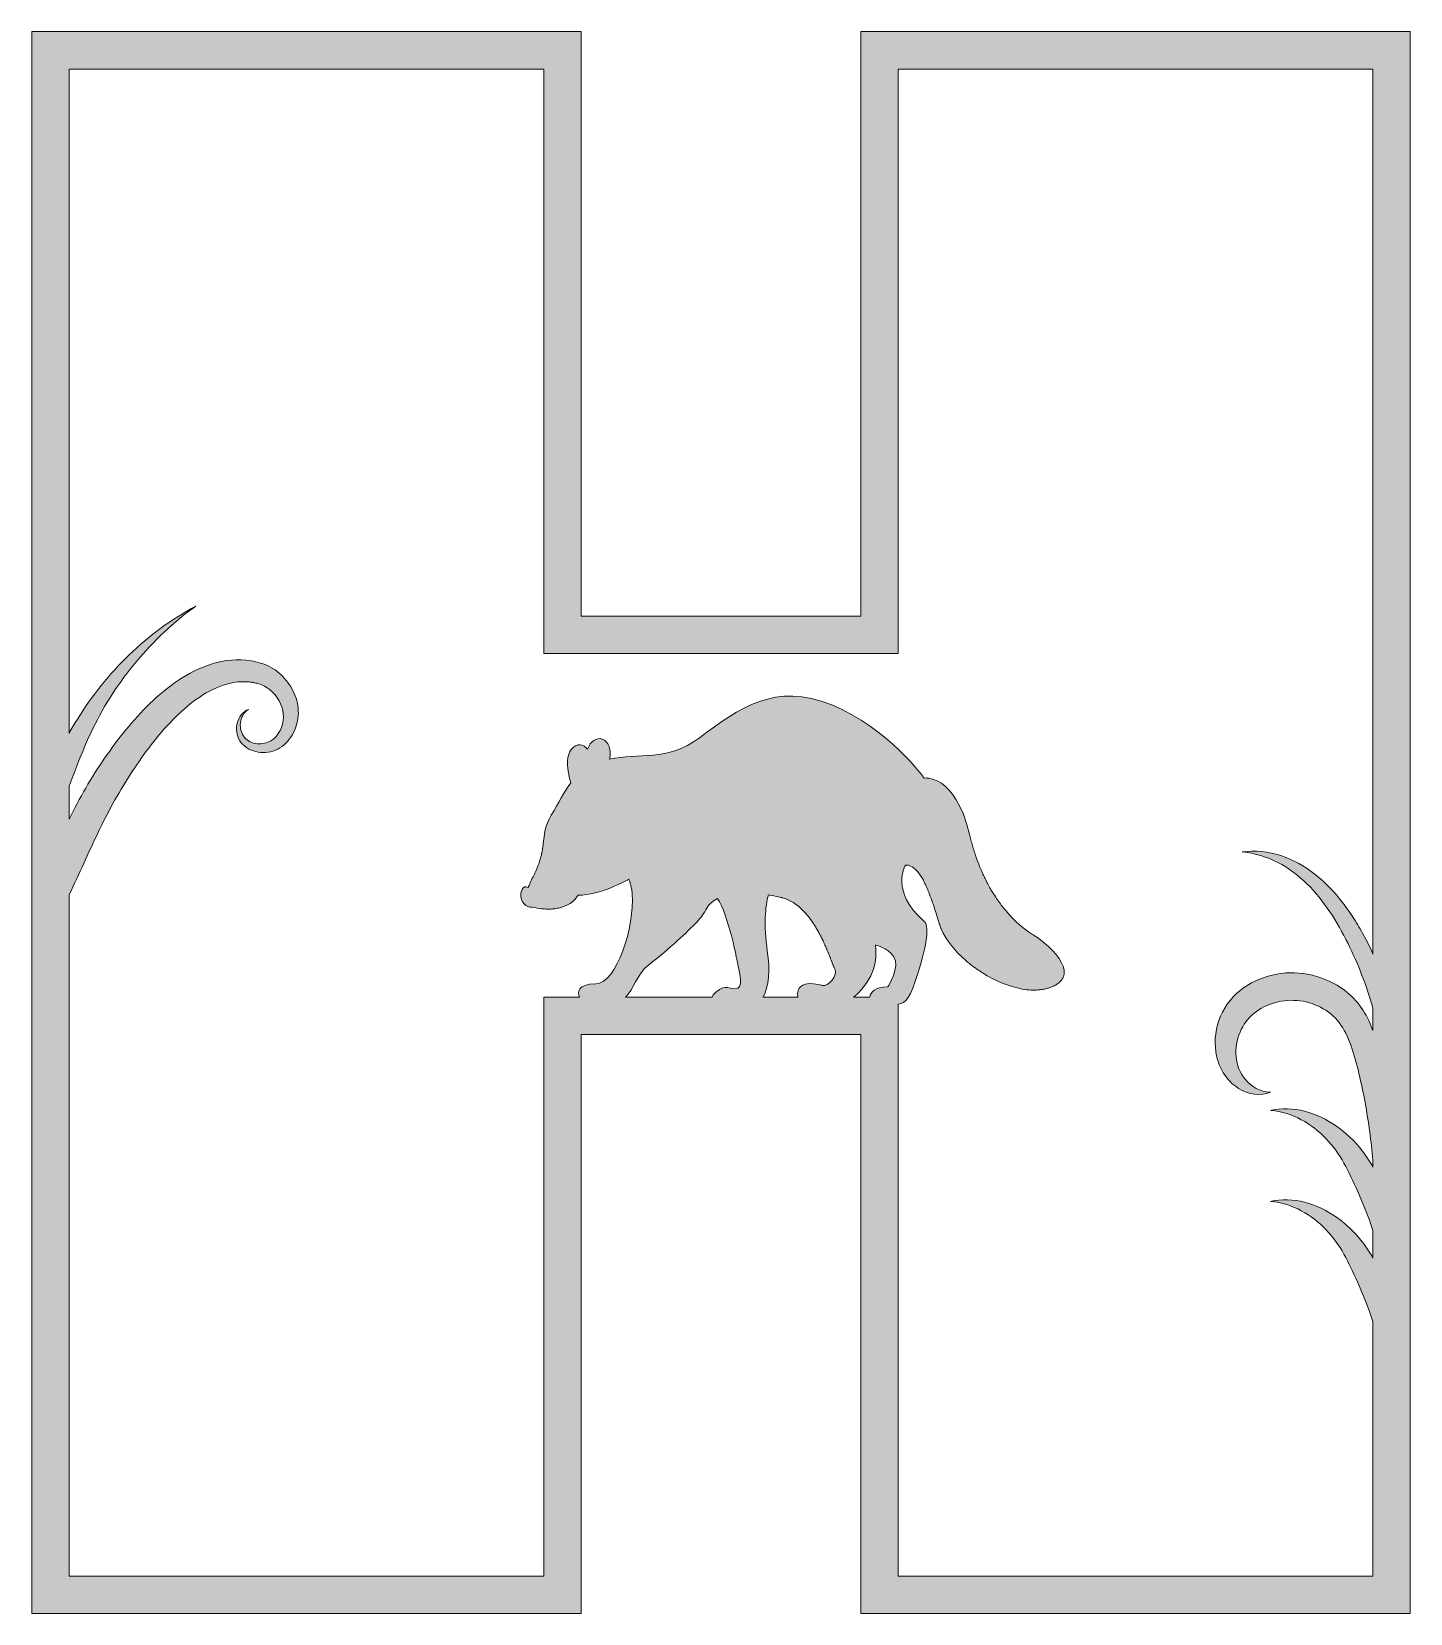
# Model space of a CAD drawing. Header units: millimetres. Extents: x 4 to 695, y -267 to -6.
# Drawn here: x 584 to 694.7, y -133 to -6 of the extents above; entities that cross this region are included whole.
import ezdxf

# ---------------------------------------------------------------- set-up
doc = ezdxf.new("R2010")
doc.units = ezdxf.units.MM
doc.header["$MEASUREMENT"] = 0
doc.layers.add('Layer 7', color=7, linetype='Continuous')

msp = doc.modelspace()

# ---------------------------------------------------------------- hatches: boundary and pattern name
at = {"layer": 'Layer 7'}
h = msp.add_hatch(color=1, dxfattribs=at)
h.dxf.hatch_style = 2
h.paths.add_polyline_path([(650.59, -6.02), (650.59, -52.95), (628.13, -52.95), (628.13, -6.02), (584.01, -6.02), (584.01, -133.02), (628.13, -133.02), (628.13, -86.54), (650.59, -86.54), (650.59, -133.02), (694.71, -133.02), (694.71, -6.02)])
edge = h.paths.add_edge_path()
edge.add_spline(control_points=[(640.12, -82.81), (639.49, -82.6), (638.87, -83.08), (638.64, -83.54), (638.64, -83.54), (631.7, -83.54), (631.7, -83.54), (632.32, -82.95), (632.56, -81.73), (633.57, -80.94), (635.31, -79.59), (636.61, -78.35), (637.44, -77.49), (637.75, -77.17), (638, -76.79), (638.23, -76.39), (638.43, -76.05), (638.72, -75.8), (639.07, -75.62), (639.97, -76.92), (640.66, -80.64), (640.78, -81.26), (640.92, -81.99), (641.22, -83.19), (640.12, -82.81)], knot_values=[0, 0, 0, 0, 1, 1, 1, 2, 2, 2, 3, 3, 3, 4, 4, 4, 5, 5, 5, 6, 6, 6, 7, 7, 7, 8, 8, 8, 8], degree=3, periodic=1)
edge = h.paths.add_edge_path()
edge.add_spline(control_points=[(647.55, -82.61), (647.43, -82.58), (647.31, -82.55), (647.2, -82.53), (645.98, -82.28), (645.59, -82.7), (645.52, -83.15), (645.5, -83.28), (645.51, -83.41), (645.53, -83.54), (645.53, -83.54), (642.75, -83.54), (642.75, -83.54), (643.19, -82.71), (643.32, -81.37), (643.08, -79.81), (642.78, -77.8), (642.91, -76.23), (643.17, -75.33), (643.81, -75.44), (644.25, -75.55), (644.26, -75.56), (644.91, -75.72), (645.47, -76.1), (645.96, -76.6), (646.03, -76.67), (646.1, -76.74), (646.17, -76.82), (646.19, -76.84), (646.2, -76.86), (646.22, -76.88), (646.29, -76.97), (646.36, -77.05), (646.43, -77.14), (646.45, -77.17), (646.47, -77.2), (646.5, -77.23), (646.57, -77.32), (646.64, -77.42), (646.7, -77.52), (646.72, -77.53), (646.73, -77.55), (646.74, -77.57), (646.8, -77.66), (646.85, -77.75), (646.91, -77.84), (646.93, -77.87), (646.95, -77.9), (646.97, -77.93), (647.03, -78.03), (647.09, -78.13), (647.15, -78.24), (647.16, -78.26), (647.17, -78.28), (647.18, -78.29), (647.23, -78.39), (647.28, -78.48), (647.33, -78.57), (647.34, -78.6), (647.36, -78.62), (647.37, -78.65), (647.42, -78.75), (647.48, -78.86), (647.53, -78.96), (647.54, -78.98), (647.55, -79.01), (647.56, -79.03), (647.6, -79.12), (647.64, -79.21), (647.68, -79.3), (647.69, -79.32), (647.7, -79.34), (647.71, -79.36), (647.76, -79.46), (647.8, -79.56), (647.84, -79.66), (647.85, -79.68), (647.86, -79.7), (647.87, -79.72), (647.9, -79.81), (647.94, -79.89), (647.97, -79.97), (647.98, -79.99), (647.98, -80), (647.99, -80.02), (648.03, -80.11), (648.06, -80.2), (648.1, -80.29), (648.1, -80.31), (648.11, -80.32), (648.12, -80.34), (648.15, -80.42), (648.18, -80.49), (648.2, -80.56), (648.21, -80.57), (648.21, -80.58), (648.21, -80.59), (648.22, -80.6), (648.22, -80.61), (648.23, -80.63), (648.25, -80.68), (648.27, -80.73), (648.28, -80.77), (648.29, -80.79), (648.3, -80.81), (648.31, -80.83), (648.33, -80.89), (648.35, -80.94), (648.37, -80.99), (648.37, -81), (648.38, -81.01), (648.38, -81.01), (648.4, -81.06), (648.42, -81.11), (648.43, -81.15), (648.44, -81.16), (648.44, -81.16), (648.45, -81.17), (648.46, -81.21), (648.48, -81.24), (648.49, -81.27), (648.81, -81.81), (647.91, -82.71), (647.55, -82.61)], knot_values=[0, 0, 0, 0, 1, 1, 1, 2, 2, 2, 3, 3, 3, 4, 4, 4, 5, 5, 5, 6, 6, 6, 7, 7, 7, 8, 8, 8, 9, 9, 9, 10, 10, 10, 11, 11, 11, 12, 12, 12, 13, 13, 13, 14, 14, 14, 15, 15, 15, 16, 16, 16, 17, 17, 17, 18, 18, 18, 19, 19, 19, 20, 20, 20, 21, 21, 21, 22, 22, 22, 23, 23, 23, 24, 24, 24, 25, 25, 25, 26, 26, 26, 27, 27, 27, 28, 28, 28, 29, 29, 29, 30, 30, 30, 31, 31, 31, 32, 32, 32, 33, 33, 33, 34, 34, 34, 35, 35, 35, 36, 36, 36, 37, 37, 37, 38, 38, 38, 39, 39, 39, 40, 40, 40, 41, 41, 41, 41], degree=3, periodic=1)
edge = h.paths.add_edge_path()
edge.add_spline(control_points=[(652.76, -82.71), (651.71, -82.71), (651.36, -83.16), (651.31, -83.54), (651.31, -83.54), (650.59, -83.54), (650.59, -83.54), (650.59, -83.54), (649.99, -83.54), (649.99, -83.54), (650.22, -83.39), (650.42, -83.19), (650.62, -82.95), (650.71, -82.85), (650.79, -82.74), (650.88, -82.62), (650.94, -82.54), (651, -82.46), (651.07, -82.37), (652.11, -80.96), (651.74, -79.36), (651.74, -79.36), (651.74, -79.36), (652.71, -79.54), (653.24, -80.3), (653.77, -81.07), (652.76, -82.71), (652.76, -82.71)], knot_values=[0, 0, 0, 0, 1, 1, 1, 2, 2, 2, 3, 3, 3, 4, 4, 4, 5, 5, 5, 6, 6, 6, 7, 7, 7, 8, 8, 8, 9, 9, 9, 9], degree=3, periodic=1)
edge = h.paths.add_edge_path()
edge.add_spline(control_points=[(653.59, -130.02), (653.59, -130.02), (653.59, -86.54), (653.59, -86.54), (653.59, -86.54), (653.59, -84.11), (653.59, -84.11), (654.24, -84.03), (654.55, -83.56), (655.17, -81.63), (656.43, -77.74), (655.66, -77.43), (655.66, -77.43), (652.9, -75.06), (654.18, -72.94), (654.18, -72.94), (654.32, -72.94), (654.45, -72.96), (654.57, -73.02), (654.95, -73.17), (655.29, -73.56), (655.61, -74.16), (655.61, -74.16), (655.61, -74.16), (655.61, -74.17), (655.66, -74.25), (655.7, -74.34), (655.74, -74.44), (655.76, -74.47), (655.78, -74.51), (655.8, -74.55), (655.82, -74.61), (655.85, -74.67), (655.88, -74.73), (655.93, -74.85), (655.99, -74.99), (656.04, -75.13), (656.21, -75.54), (656.37, -76), (656.54, -76.52), (656.65, -76.87), (656.77, -77.25), (656.89, -77.65), (656.93, -77.77), (656.97, -77.89), (657.02, -78.01), (657.03, -78.02), (657.03, -78.04), (657.04, -78.06), (657.42, -78.95), (658.13, -79.84), (659.02, -80.61), (659.21, -80.77), (659.4, -80.93), (659.6, -81.08), (659.84, -81.26), (660.1, -81.43), (660.35, -81.59), (660.35, -81.59), (660.35, -81.59), (660.35, -81.59), (661.37, -82.23), (662.49, -82.7), (663.54, -82.89), (663.78, -82.93), (664.02, -82.96), (664.25, -82.97), (664.28, -82.97), (664.3, -82.97), (664.32, -82.97), (664.41, -82.98), (664.5, -82.98), (664.59, -82.98), (664.63, -82.97), (664.66, -82.97), (664.69, -82.97), (664.77, -82.97), (664.85, -82.96), (664.93, -82.96), (664.96, -82.95), (665, -82.95), (665.03, -82.94), (665.11, -82.94), (665.18, -82.92), (665.26, -82.91), (665.29, -82.9), (665.32, -82.9), (665.35, -82.89), (665.45, -82.87), (665.56, -82.84), (665.65, -82.81), (665.74, -82.78), (665.83, -82.75), (665.91, -82.72), (665.95, -82.7), (665.98, -82.68), (666.02, -82.67), (666.06, -82.65), (666.09, -82.63), (666.13, -82.62), (666.17, -82.59), (666.22, -82.57), (666.26, -82.54), (666.28, -82.53), (666.3, -82.52), (666.32, -82.51), (666.32, -82.51), (666.32, -82.51), (666.32, -82.51), (666.37, -82.48), (666.41, -82.45), (666.45, -82.42), (666.46, -82.41), (666.47, -82.4), (666.48, -82.4), (666.52, -82.36), (666.56, -82.32), (666.6, -82.29), (666.6, -82.28), (666.61, -82.28), (666.61, -82.27), (666.61, -82.27), (666.61, -82.27), (666.62, -82.27), (666.65, -82.23), (666.69, -82.19), (666.72, -82.15), (666.72, -82.15), (666.72, -82.15), (666.72, -82.15), (666.72, -82.15), (666.72, -82.14), (666.72, -82.14), (666.79, -82.06), (666.83, -81.97), (666.86, -81.88), (666.86, -81.88), (666.87, -81.88), (666.87, -81.88), (666.87, -81.87), (666.87, -81.87), (666.87, -81.87), (666.9, -81.78), (666.92, -81.68), (666.92, -81.58), (666.93, -81.48), (666.92, -81.38), (666.89, -81.27), (666.88, -81.22), (666.87, -81.17), (666.85, -81.12), (666.58, -80.23), (665.52, -79.27), (664.7, -78.71), (664.6, -78.65), (664.51, -78.59), (664.42, -78.53), (664.38, -78.51), (664.33, -78.48), (664.28, -78.45), (663.88, -78.19), (663.41, -77.83), (662.91, -77.34), (662.62, -77.05), (662.32, -76.72), (662.02, -76.34), (662.02, -76.34), (662.02, -76.34), (662.02, -76.34), (661.92, -76.21), (661.82, -76.08), (661.72, -75.94), (661.52, -75.66), (661.32, -75.36), (661.12, -75.04), (660.97, -74.79), (660.83, -74.53), (660.68, -74.25), (660.68, -74.23), (660.67, -74.22), (660.66, -74.2), (660.6, -74.08), (660.54, -73.97), (660.48, -73.85), (660.47, -73.82), (660.46, -73.79), (660.44, -73.76), (660.38, -73.62), (660.31, -73.48), (660.25, -73.33), (660.11, -73.02), (659.99, -72.68), (659.86, -72.34), (659.81, -72.2), (659.77, -72.06), (659.72, -71.92), (659.72, -71.92), (659.72, -71.92), (659.72, -71.92), (659.67, -71.78), (659.63, -71.63), (659.59, -71.49), (659.59, -71.49), (659.59, -71.48), (659.58, -71.48), (659.54, -71.34), (659.5, -71.19), (659.46, -71.04), (659.46, -71.04), (659.46, -71.03), (659.46, -71.03), (659.42, -70.88), (659.38, -70.72), (659.34, -70.57), (659.33, -70.53), (659.32, -70.5), (659.31, -70.46), (658.16, -65.57), (655.66, -65.95), (655.66, -65.95), (655.66, -65.95), (652.81, -61.93), (648.25, -60.08), (643.69, -58.24), (640.87, -60.29), (637.63, -62.72), (635.07, -64.64), (632.7, -63.93), (630.42, -64.44), (630.59, -63.71), (630.32, -62.99), (629.82, -62.82), (629.36, -62.66), (628.86, -63.01), (628.64, -63.62), (628.48, -63.42), (628.28, -63.29), (628.05, -63.27), (627.52, -63.24), (627.07, -63.82), (627.04, -64.58), (627.02, -65), (627.12, -65.75), (627.3, -66.34), (626.71, -67.09), (626.36, -67.94), (625.73, -68.93), (625.19, -69.77), (625.19, -70.45), (625.08, -71.29), (625.08, -71.32), (625.07, -71.36), (625.07, -71.39), (625.06, -71.45), (625.05, -71.51), (625.04, -71.56), (625.04, -71.6), (625.03, -71.63), (625.03, -71.66), (625.01, -71.74), (625, -71.83), (624.98, -71.91), (624.97, -71.95), (624.97, -71.99), (624.96, -72.02), (624.95, -72.08), (624.93, -72.14), (624.92, -72.2), (624.91, -72.24), (624.9, -72.29), (624.88, -72.33), (624.86, -72.42), (624.83, -72.51), (624.8, -72.61), (624.79, -72.65), (624.78, -72.69), (624.76, -72.73), (624.74, -72.8), (624.71, -72.87), (624.69, -72.94), (624.67, -72.99), (624.65, -73.04), (624.63, -73.08), (624.6, -73.18), (624.56, -73.27), (624.51, -73.37), (624.5, -73.41), (624.48, -73.45), (624.46, -73.48), (624.41, -73.61), (624.35, -73.74), (624.28, -73.87), (624.28, -73.87), (624.28, -73.87), (624.27, -73.87), (624.1, -74.22), (623.97, -74.51), (623.88, -74.76), (623.88, -74.76), (623.88, -74.76), (623.88, -74.76), (623.43, -74.42), (623.25, -75.21), (623.28, -75.45), (623.34, -76.16), (624.04, -76.39), (624.2, -76.31), (624.48, -76.37), (624.73, -76.41), (624.97, -76.44), (625.13, -76.46), (625.28, -76.46), (625.43, -76.47), (625.57, -76.47), (625.71, -76.47), (625.83, -76.46), (625.96, -76.45), (626.08, -76.43), (626.2, -76.41), (626.37, -76.38), (626.52, -76.34), (626.66, -76.3), (627.6, -75.98), (627.88, -75.35), (627.88, -75.35), (627.88, -75.35), (627.88, -75.35), (627.88, -75.35), (627.89, -75.35), (627.9, -75.35), (627.9, -75.35), (629.59, -75.41), (631.95, -74.08), (631.95, -74.08), (631.99, -74.15), (632.02, -74.22), (632.05, -74.3), (632.05, -74.32), (632.06, -74.34), (632.06, -74.36), (632.07, -74.39), (632.09, -74.43), (632.1, -74.47), (632.11, -74.5), (632.12, -74.53), (632.12, -74.57), (632.13, -74.58), (632.13, -74.6), (632.13, -74.61), (632.15, -74.67), (632.16, -74.74), (632.17, -74.8), (632.18, -74.83), (632.18, -74.85), (632.18, -74.87), (632.19, -74.87), (632.19, -74.88), (632.19, -74.89), (632.2, -74.96), (632.21, -75.05), (632.22, -75.13), (632.22, -75.17), (632.23, -75.21), (632.23, -75.26), (632.44, -77.85), (631.01, -82.42), (629.3, -82.47), (627.82, -82.51), (627.82, -83.14), (627.99, -83.54), (627.99, -83.54), (625.13, -83.54), (625.13, -83.54), (625.13, -83.54), (625.13, -86.54), (625.13, -86.54), (625.13, -86.54), (625.13, -130.02), (625.13, -130.02), (625.13, -130.02), (587.01, -130.02), (587.01, -130.02), (587.01, -130.02), (587.01, -75.34), (587.01, -75.34), (587.02, -75.31), (587.04, -75.28), (587.05, -75.25), (587.84, -73.62), (588.55, -71.98), (589.32, -70.37), (590.09, -68.76), (590.94, -67.2), (591.9, -65.71), (592.86, -64.23), (593.91, -62.79), (595.1, -61.53), (596.28, -60.28), (597.62, -59.17), (599.12, -58.59), (599.86, -58.3), (600.63, -58.16), (601.4, -58.23), (601.5, -58.24), (601.6, -58.25), (601.7, -58.27), (601.7, -58.27), (601.85, -58.29), (601.85, -58.29), (601.91, -58.3), (601.95, -58.31), (601.99, -58.32), (602.15, -58.34), (602.32, -58.4), (602.48, -58.46), (602.8, -58.6), (603.11, -58.81), (603.37, -59.07), (603.9, -59.6), (604.23, -60.32), (604.22, -61.06), (604.21, -61.8), (603.85, -62.58), (603.22, -62.95), (602.9, -63.13), (602.5, -63.22), (602.12, -63.19), (601.73, -63.15), (601.35, -62.98), (601.1, -62.69), (600.85, -62.39), (600.72, -61.96), (600.77, -61.53), (600.81, -61.11), (601.03, -60.68), (601.43, -60.44), (600.99, -60.59), (600.66, -61.02), (600.53, -61.49), (600.4, -61.96), (600.44, -62.5), (600.72, -62.95), (601.01, -63.41), (601.49, -63.71), (602, -63.83), (602.51, -63.96), (603.07, -63.93), (603.58, -63.71), (604.09, -63.5), (604.51, -63.12), (604.82, -62.67), (605.12, -62.22), (605.31, -61.7), (605.39, -61.16), (605.47, -60.62), (605.4, -60.05), (605.24, -59.53), (605.07, -59.01), (604.8, -58.53), (604.45, -58.11), (604.11, -57.69), (603.69, -57.32), (603.19, -57.05), (602.94, -56.91), (602.67, -56.8), (602.39, -56.72), (602.13, -56.64), (601.9, -56.59), (601.63, -56.54), (600.58, -56.36), (599.49, -56.48), (598.5, -56.78), (596.52, -57.4), (594.91, -58.63), (593.51, -59.96), (592.13, -61.31), (590.94, -62.8), (589.87, -64.36), (588.79, -65.91), (587.85, -67.56), (587.01, -69.24), (587.01, -69.25), (587.01, -69.25), (587.01, -69.26), (587.01, -69.26), (587.01, -66.59), (587.01, -66.59), (587.22, -66.03), (587.45, -65.48), (587.66, -64.92), (588.06, -63.93), (588.45, -62.94), (588.92, -61.98), (589.86, -60.06), (591.04, -58.25), (592.42, -56.59), (593.12, -55.76), (593.86, -54.97), (594.66, -54.23), (595.45, -53.48), (596.3, -52.78), (597.19, -52.14), (596.22, -52.66), (595.29, -53.25), (594.4, -53.9), (593.51, -54.56), (592.66, -55.28), (591.85, -56.05), (590.24, -57.59), (588.84, -59.37), (587.65, -61.27), (587.43, -61.63), (587.21, -62), (587.01, -62.36), (587.01, -62.36), (587.01, -9.02), (587.01, -9.02), (587.01, -9.02), (625.13, -9.02), (625.13, -9.02), (625.13, -9.02), (625.13, -52.95), (625.13, -52.95), (625.13, -52.95), (625.13, -55.95), (625.13, -55.95), (625.13, -55.95), (628.13, -55.95), (628.13, -55.95), (628.13, -55.95), (650.59, -55.95), (650.59, -55.95), (650.59, -55.95), (653.59, -55.95), (653.59, -55.95), (653.59, -55.95), (653.59, -52.95), (653.59, -52.95), (653.59, -52.95), (653.59, -9.02), (653.59, -9.02), (653.59, -9.02), (691.71, -9.02), (691.71, -9.02), (691.71, -9.02), (691.71, -80.08), (691.71, -80.08), (691.48, -79.57), (691.24, -79.07), (690.97, -78.58), (690.72, -78.12), (690.45, -77.67), (690.18, -77.23), (689.89, -76.79), (689.59, -76.37), (689.27, -75.95), (688.63, -75.12), (687.9, -74.35), (687.07, -73.69), (686.24, -73.03), (685.29, -72.5), (684.3, -72.18), (683.3, -71.85), (682.23, -71.73), (681.22, -71.88), (683.26, -72.08), (685.04, -73.09), (686.41, -74.44), (687.1, -75.11), (687.7, -75.88), (688.25, -76.69), (688.79, -77.5), (689.27, -78.36), (689.71, -79.24), (690.54, -80.91), (691.2, -82.65), (691.71, -84.44), (691.71, -84.44), (691.71, -86.23), (691.71, -86.23), (691.51, -85.68), (691.26, -85.13), (690.92, -84.6), (688.76, -81.23), (683.71, -80.54), (680.75, -83.26), (679.27, -84.64), (678.69, -86.78), (679.25, -88.63), (679.4, -89.09), (679.61, -89.53), (679.89, -89.91), (680.17, -90.3), (680.53, -90.62), (680.92, -90.87), (681.69, -91.36), (682.7, -91.53), (683.47, -91.16), (682.63, -91.15), (681.96, -90.71), (681.49, -90.18), (681.02, -89.63), (680.78, -88.98), (680.72, -88.31), (680.6, -86.97), (681.2, -85.62), (682.16, -84.84), (683.13, -84.04), (684.53, -83.66), (685.85, -83.84), (686.5, -83.92), (687.16, -84.14), (687.72, -84.47), (688.29, -84.8), (688.76, -85.23), (689.14, -85.78), (689.9, -86.89), (690.28, -88.41), (690.65, -89.96), (691.02, -91.51), (691.28, -93.08), (691.49, -94.66), (691.58, -95.41), (691.66, -96.16), (691.71, -96.92), (691.71, -96.92), (691.71, -97.18), (691.71, -97.18), (691.46, -96.73), (691.18, -96.29), (690.85, -95.88), (690.26, -95.12), (689.55, -94.44), (688.78, -93.9), (687.99, -93.36), (687.13, -92.93), (686.22, -92.7), (685.32, -92.46), (684.36, -92.44), (683.49, -92.63), (685.29, -92.79), (686.79, -93.72), (687.93, -94.9), (688.5, -95.5), (688.99, -96.15), (689.38, -96.87), (689.78, -97.58), (690.11, -98.33), (690.46, -99.09), (690.93, -100.1), (691.33, -101.18), (691.71, -102.28), (691.71, -102.28), (691.71, -104.49), (691.71, -104.49), (691.46, -104.04), (691.18, -103.6), (690.85, -103.19), (690.26, -102.43), (689.55, -101.75), (688.78, -101.21), (687.99, -100.67), (687.13, -100.24), (686.22, -100.01), (685.32, -99.77), (684.36, -99.75), (683.49, -99.94), (685.29, -100.1), (686.79, -101.03), (687.93, -102.21), (688.5, -102.81), (688.99, -103.46), (689.38, -104.18), (689.78, -104.89), (690.11, -105.64), (690.46, -106.4), (690.93, -107.41), (691.33, -108.49), (691.71, -109.59), (691.71, -109.59), (691.71, -130.02), (691.71, -130.02), (691.71, -130.02), (653.59, -130.02), (653.59, -130.02)], knot_values=[0, 0, 0, 0, 1, 1, 1, 2, 2, 2, 3, 3, 3, 4, 4, 4, 5, 5, 5, 6, 6, 6, 7, 7, 7, 8, 8, 8, 9, 9, 9, 10, 10, 10, 11, 11, 11, 12, 12, 12, 13, 13, 13, 14, 14, 14, 15, 15, 15, 16, 16, 16, 17, 17, 17, 18, 18, 18, 19, 19, 19, 20, 20, 20, 21, 21, 21, 22, 22, 22, 23, 23, 23, 24, 24, 24, 25, 25, 25, 26, 26, 26, 27, 27, 27, 28, 28, 28, 29, 29, 29, 30, 30, 30, 31, 31, 31, 32, 32, 32, 33, 33, 33, 34, 34, 34, 35, 35, 35, 36, 36, 36, 37, 37, 37, 38, 38, 38, 39, 39, 39, 40, 40, 40, 41, 41, 41, 42, 42, 42, 43, 43, 43, 44, 44, 44, 45, 45, 45, 46, 46, 46, 47, 47, 47, 48, 48, 48, 49, 49, 49, 50, 50, 50, 51, 51, 51, 52, 52, 52, 53, 53, 53, 54, 54, 54, 55, 55, 55, 56, 56, 56, 57, 57, 57, 58, 58, 58, 59, 59, 59, 60, 60, 60, 61, 61, 61, 62, 62, 62, 63, 63, 63, 64, 64, 64, 65, 65, 65, 66, 66, 66, 67, 67, 67, 68, 68, 68, 69, 69, 69, 70, 70, 70, 71, 71, 71, 72, 72, 72, 73, 73, 73, 74, 74, 74, 75, 75, 75, 76, 76, 76, 77, 77, 77, 78, 78, 78, 79, 79, 79, 80, 80, 80, 81, 81, 81, 82, 82, 82, 83, 83, 83, 84, 84, 84, 85, 85, 85, 86, 86, 86, 87, 87, 87, 88, 88, 88, 89, 89, 89, 90, 90, 90, 91, 91, 91, 92, 92, 92, 93, 93, 93, 94, 94, 94, 95, 95, 95, 96, 96, 96, 97, 97, 97, 98, 98, 98, 99, 99, 99, 100, 100, 100, 101, 101, 101, 102, 102, 102, 103, 103, 103, 104, 104, 104, 105, 105, 105, 106, 106, 106, 107, 107, 107, 108, 108, 108, 109, 109, 109, 110, 110, 110, 111, 111, 111, 112, 112, 112, 113, 113, 113, 114, 114, 114, 115, 115, 115, 116, 116, 116, 117, 117, 117, 118, 118, 118, 119, 119, 119, 120, 120, 120, 121, 121, 121, 122, 122, 122, 123, 123, 123, 124, 124, 124, 125, 125, 125, 126, 126, 126, 127, 127, 127, 128, 128, 128, 129, 129, 129, 130, 130, 130, 131, 131, 131, 132, 132, 132, 133, 133, 133, 134, 134, 134, 135, 135, 135, 136, 136, 136, 137, 137, 137, 138, 138, 138, 139, 139, 139, 140, 140, 140, 141, 141, 141, 142, 142, 142, 143, 143, 143, 144, 144, 144, 145, 145, 145, 146, 146, 146, 147, 147, 147, 148, 148, 148, 149, 149, 149, 150, 150, 150, 151, 151, 151, 152, 152, 152, 153, 153, 153, 154, 154, 154, 155, 155, 155, 156, 156, 156, 157, 157, 157, 158, 158, 158, 159, 159, 159, 160, 160, 160, 161, 161, 161, 162, 162, 162, 163, 163, 163, 164, 164, 164, 165, 165, 165, 166, 166, 166, 167, 167, 167, 168, 168, 168, 169, 169, 169, 170, 170, 170, 171, 171, 171, 172, 172, 172, 173, 173, 173, 174, 174, 174, 175, 175, 175, 176, 176, 176, 177, 177, 177, 178, 178, 178, 179, 179, 179, 180, 180, 180, 181, 181, 181, 182, 182, 182, 183, 183, 183, 184, 184, 184, 185, 185, 185, 186, 186, 186, 187, 187, 187, 188, 188, 188, 189, 189, 189, 190, 190, 190, 191, 191, 191, 192, 192, 192, 193, 193, 193, 194, 194, 194, 195, 195, 195, 196, 196, 196, 197, 197, 197, 198, 198, 198, 199, 199, 199, 200, 200, 200, 201, 201, 201, 202, 202, 202, 203, 203, 203, 204, 204, 204, 205, 205, 205, 206, 206, 206, 207, 207, 207, 208, 208, 208, 209, 209, 209, 210, 210, 210, 211, 211, 211, 212, 212, 212, 213, 213, 213, 214, 214, 214, 215, 215, 215, 216, 216, 216, 217, 217, 217, 218, 218, 218, 219, 219, 219, 220, 220, 220, 221, 221, 221, 222, 222, 222, 223, 223, 223, 224, 224, 224, 225, 225, 225, 226, 226, 226, 227, 227, 227, 228, 228, 228, 228], degree=3, periodic=1)

# ---------------------------------------------------------------- linework, layer by layer
at = {"layer": 'Layer 7', "lineweight": 0}
msp.add_lwpolyline([(650.59, -6.02), (650.59, -52.95), (628.13, -52.95), (628.13, -6.02), (584.01, -6.02), (584.01, -133.02), (628.13, -133.02), (628.13, -86.54), (650.59, -86.54), (650.59, -133.02), (694.71, -133.02), (694.71, -6.02), (650.59, -6.02)], dxfattribs=at)
for points, knots in [([(653.59, -130.02), (653.59, -130.02), (653.59, -86.54), (653.59, -86.54), (653.59, -86.54), (653.59, -84.11), (653.59, -84.11), (654.24, -84.03), (654.55, -83.56), (655.17, -81.63), (656.43, -77.74), (655.66, -77.43), (655.66, -77.43), (652.9, -75.06), (654.18, -72.94), (654.18, -72.94), (654.32, -72.94), (654.45, -72.96), (654.57, -73.02), (654.95, -73.17), (655.29, -73.56), (655.61, -74.16), (655.61, -74.16), (655.61, -74.16), (655.61, -74.17), (655.66, -74.25), (655.7, -74.34), (655.74, -74.44), (655.76, -74.47), (655.78, -74.51), (655.8, -74.55), (655.82, -74.61), (655.85, -74.67), (655.88, -74.73), (655.93, -74.85), (655.99, -74.99), (656.04, -75.13), (656.21, -75.54), (656.37, -76), (656.54, -76.52), (656.65, -76.87), (656.77, -77.25), (656.89, -77.65), (656.93, -77.77), (656.97, -77.89), (657.02, -78.01), (657.03, -78.02), (657.03, -78.04), (657.04, -78.06), (657.42, -78.95), (658.13, -79.84), (659.02, -80.61), (659.21, -80.77), (659.4, -80.93), (659.6, -81.08), (659.84, -81.26), (660.1, -81.43), (660.35, -81.59), (660.35, -81.59), (660.35, -81.59), (660.35, -81.59), (661.37, -82.23), (662.49, -82.7), (663.54, -82.89), (663.78, -82.93), (664.02, -82.96), (664.25, -82.97), (664.28, -82.97), (664.3, -82.97), (664.32, -82.97), (664.41, -82.98), (664.5, -82.98), (664.59, -82.98), (664.63, -82.97), (664.66, -82.97), (664.69, -82.97), (664.77, -82.97), (664.85, -82.96), (664.93, -82.96), (664.96, -82.95), (665, -82.95), (665.03, -82.94), (665.11, -82.94), (665.18, -82.92), (665.26, -82.91), (665.29, -82.9), (665.32, -82.9), (665.35, -82.89), (665.45, -82.87), (665.56, -82.84), (665.65, -82.81), (665.74, -82.78), (665.83, -82.75), (665.91, -82.72), (665.95, -82.7), (665.98, -82.68), (666.02, -82.67), (666.06, -82.65), (666.09, -82.63), (666.13, -82.62), (666.17, -82.59), (666.22, -82.57), (666.26, -82.54), (666.28, -82.53), (666.3, -82.52), (666.32, -82.51), (666.32, -82.51), (666.32, -82.51), (666.32, -82.51), (666.37, -82.48), (666.41, -82.45), (666.45, -82.42), (666.46, -82.41), (666.47, -82.4), (666.48, -82.4), (666.52, -82.36), (666.56, -82.32), (666.6, -82.29), (666.6, -82.28), (666.61, -82.28), (666.61, -82.27), (666.61, -82.27), (666.61, -82.27), (666.62, -82.27), (666.65, -82.23), (666.69, -82.19), (666.72, -82.15), (666.72, -82.15), (666.72, -82.15), (666.72, -82.15), (666.72, -82.15), (666.72, -82.14), (666.72, -82.14), (666.79, -82.06), (666.83, -81.97), (666.86, -81.88), (666.86, -81.88), (666.87, -81.88), (666.87, -81.88), (666.87, -81.87), (666.87, -81.87), (666.87, -81.87), (666.9, -81.78), (666.92, -81.68), (666.92, -81.58), (666.93, -81.48), (666.92, -81.38), (666.89, -81.27), (666.88, -81.22), (666.87, -81.17), (666.85, -81.12), (666.58, -80.23), (665.52, -79.27), (664.7, -78.71), (664.6, -78.65), (664.51, -78.59), (664.42, -78.53), (664.38, -78.51), (664.33, -78.48), (664.28, -78.45), (663.88, -78.19), (663.41, -77.83), (662.91, -77.34), (662.62, -77.05), (662.32, -76.72), (662.02, -76.34), (662.02, -76.34), (662.02, -76.34), (662.02, -76.34), (661.92, -76.21), (661.82, -76.08), (661.72, -75.94), (661.52, -75.66), (661.32, -75.36), (661.12, -75.04), (660.97, -74.79), (660.83, -74.53), (660.68, -74.25), (660.68, -74.23), (660.67, -74.22), (660.66, -74.2), (660.6, -74.08), (660.54, -73.97), (660.48, -73.85), (660.47, -73.82), (660.46, -73.79), (660.44, -73.76), (660.38, -73.62), (660.31, -73.48), (660.25, -73.33), (660.11, -73.02), (659.99, -72.68), (659.86, -72.34), (659.81, -72.2), (659.77, -72.06), (659.72, -71.92), (659.72, -71.92), (659.72, -71.92), (659.72, -71.92), (659.67, -71.78), (659.63, -71.63), (659.59, -71.49), (659.59, -71.49), (659.59, -71.48), (659.58, -71.48), (659.54, -71.34), (659.5, -71.19), (659.46, -71.04), (659.46, -71.04), (659.46, -71.03), (659.46, -71.03), (659.42, -70.88), (659.38, -70.72), (659.34, -70.57), (659.33, -70.53), (659.32, -70.5), (659.31, -70.46), (658.16, -65.57), (655.66, -65.95), (655.66, -65.95), (655.66, -65.95), (652.81, -61.93), (648.25, -60.08), (643.69, -58.24), (640.87, -60.29), (637.63, -62.72), (635.07, -64.64), (632.7, -63.93), (630.42, -64.44), (630.59, -63.71), (630.32, -62.99), (629.82, -62.82), (629.36, -62.66), (628.86, -63.01), (628.64, -63.62), (628.48, -63.42), (628.28, -63.29), (628.05, -63.27), (627.52, -63.24), (627.07, -63.82), (627.04, -64.58), (627.02, -65), (627.12, -65.75), (627.3, -66.34), (626.71, -67.09), (626.36, -67.94), (625.73, -68.93), (625.19, -69.77), (625.19, -70.45), (625.08, -71.29), (625.08, -71.32), (625.07, -71.36), (625.07, -71.39), (625.06, -71.45), (625.05, -71.51), (625.04, -71.56), (625.04, -71.6), (625.03, -71.63), (625.03, -71.66), (625.01, -71.74), (625, -71.83), (624.98, -71.91), (624.97, -71.95), (624.97, -71.99), (624.96, -72.02), (624.95, -72.08), (624.93, -72.14), (624.92, -72.2), (624.91, -72.24), (624.9, -72.29), (624.88, -72.33), (624.86, -72.42), (624.83, -72.51), (624.8, -72.61), (624.79, -72.65), (624.78, -72.69), (624.76, -72.73), (624.74, -72.8), (624.71, -72.87), (624.69, -72.94), (624.67, -72.99), (624.65, -73.04), (624.63, -73.08), (624.6, -73.18), (624.56, -73.27), (624.51, -73.37), (624.5, -73.41), (624.48, -73.45), (624.46, -73.48), (624.41, -73.61), (624.35, -73.74), (624.28, -73.87), (624.28, -73.87), (624.28, -73.87), (624.27, -73.87), (624.1, -74.22), (623.97, -74.51), (623.88, -74.76), (623.88, -74.76), (623.88, -74.76), (623.88, -74.76), (623.43, -74.42), (623.25, -75.21), (623.28, -75.45), (623.34, -76.16), (624.04, -76.39), (624.2, -76.31), (624.48, -76.37), (624.73, -76.41), (624.97, -76.44), (625.13, -76.46), (625.28, -76.46), (625.43, -76.47), (625.57, -76.47), (625.71, -76.47), (625.83, -76.46), (625.96, -76.45), (626.08, -76.43), (626.2, -76.41), (626.37, -76.38), (626.52, -76.34), (626.66, -76.3), (627.6, -75.98), (627.88, -75.35), (627.88, -75.35), (627.88, -75.35), (627.88, -75.35), (627.88, -75.35), (627.89, -75.35), (627.9, -75.35), (627.9, -75.35), (629.59, -75.41), (631.95, -74.08), (631.95, -74.08), (631.99, -74.15), (632.02, -74.22), (632.05, -74.3), (632.05, -74.32), (632.06, -74.34), (632.06, -74.36), (632.07, -74.39), (632.09, -74.43), (632.1, -74.47), (632.11, -74.5), (632.12, -74.53), (632.12, -74.57), (632.13, -74.58), (632.13, -74.6), (632.13, -74.61), (632.15, -74.67), (632.16, -74.74), (632.17, -74.8), (632.18, -74.83), (632.18, -74.85), (632.18, -74.87), (632.19, -74.87), (632.19, -74.88), (632.19, -74.89), (632.2, -74.96), (632.21, -75.05), (632.22, -75.13), (632.22, -75.17), (632.23, -75.21), (632.23, -75.26), (632.44, -77.85), (631.01, -82.42), (629.3, -82.47), (627.82, -82.51), (627.82, -83.14), (627.99, -83.54), (627.99, -83.54), (625.13, -83.54), (625.13, -83.54), (625.13, -83.54), (625.13, -86.54), (625.13, -86.54), (625.13, -86.54), (625.13, -130.02), (625.13, -130.02), (625.13, -130.02), (587.01, -130.02), (587.01, -130.02), (587.01, -130.02), (587.01, -75.34), (587.01, -75.34), (587.02, -75.31), (587.04, -75.28), (587.05, -75.25), (587.84, -73.62), (588.55, -71.98), (589.32, -70.37), (590.09, -68.76), (590.94, -67.2), (591.9, -65.71), (592.86, -64.23), (593.91, -62.79), (595.1, -61.53), (596.28, -60.28), (597.62, -59.17), (599.12, -58.59), (599.86, -58.3), (600.63, -58.16), (601.4, -58.23), (601.5, -58.24), (601.6, -58.25), (601.7, -58.27), (601.7, -58.27), (601.85, -58.29), (601.85, -58.29), (601.91, -58.3), (601.95, -58.31), (601.99, -58.32), (602.15, -58.34), (602.32, -58.4), (602.48, -58.46), (602.8, -58.6), (603.11, -58.81), (603.37, -59.07), (603.9, -59.6), (604.23, -60.32), (604.22, -61.06), (604.21, -61.8), (603.85, -62.58), (603.22, -62.95), (602.9, -63.13), (602.5, -63.22), (602.12, -63.19), (601.73, -63.15), (601.35, -62.98), (601.1, -62.69), (600.85, -62.39), (600.72, -61.96), (600.77, -61.53), (600.81, -61.11), (601.03, -60.68), (601.43, -60.44), (600.99, -60.59), (600.66, -61.02), (600.53, -61.49), (600.4, -61.96), (600.44, -62.5), (600.72, -62.95), (601.01, -63.41), (601.49, -63.71), (602, -63.83), (602.51, -63.96), (603.07, -63.93), (603.58, -63.71), (604.09, -63.5), (604.51, -63.12), (604.82, -62.67), (605.12, -62.22), (605.31, -61.7), (605.39, -61.16), (605.47, -60.62), (605.4, -60.05), (605.24, -59.53), (605.07, -59.01), (604.8, -58.53), (604.45, -58.11), (604.11, -57.69), (603.69, -57.32), (603.19, -57.05), (602.94, -56.91), (602.67, -56.8), (602.39, -56.72), (602.13, -56.64), (601.9, -56.59), (601.63, -56.54), (600.58, -56.36), (599.49, -56.48), (598.5, -56.78), (596.52, -57.4), (594.91, -58.63), (593.51, -59.96), (592.13, -61.31), (590.94, -62.8), (589.87, -64.36), (588.79, -65.91), (587.85, -67.56), (587.01, -69.24), (587.01, -69.25), (587.01, -69.25), (587.01, -69.26), (587.01, -69.26), (587.01, -66.59), (587.01, -66.59), (587.22, -66.03), (587.45, -65.48), (587.66, -64.92), (588.06, -63.93), (588.45, -62.94), (588.92, -61.98), (589.86, -60.06), (591.04, -58.25), (592.42, -56.59), (593.12, -55.76), (593.86, -54.97), (594.66, -54.23), (595.45, -53.48), (596.3, -52.78), (597.19, -52.14), (596.22, -52.66), (595.29, -53.25), (594.4, -53.9), (593.51, -54.56), (592.66, -55.28), (591.85, -56.05), (590.24, -57.59), (588.84, -59.37), (587.65, -61.27), (587.43, -61.63), (587.21, -62), (587.01, -62.36), (587.01, -62.36), (587.01, -9.02), (587.01, -9.02), (587.01, -9.02), (625.13, -9.02), (625.13, -9.02), (625.13, -9.02), (625.13, -52.95), (625.13, -52.95), (625.13, -52.95), (625.13, -55.95), (625.13, -55.95), (625.13, -55.95), (628.13, -55.95), (628.13, -55.95), (628.13, -55.95), (650.59, -55.95), (650.59, -55.95), (650.59, -55.95), (653.59, -55.95), (653.59, -55.95), (653.59, -55.95), (653.59, -52.95), (653.59, -52.95), (653.59, -52.95), (653.59, -9.02), (653.59, -9.02), (653.59, -9.02), (691.71, -9.02), (691.71, -9.02), (691.71, -9.02), (691.71, -80.08), (691.71, -80.08), (691.48, -79.57), (691.24, -79.07), (690.97, -78.58), (690.72, -78.12), (690.45, -77.67), (690.18, -77.23), (689.89, -76.79), (689.59, -76.37), (689.27, -75.95), (688.63, -75.12), (687.9, -74.35), (687.07, -73.69), (686.24, -73.03), (685.29, -72.5), (684.3, -72.18), (683.3, -71.85), (682.23, -71.73), (681.22, -71.88), (683.26, -72.08), (685.04, -73.09), (686.41, -74.44), (687.1, -75.11), (687.7, -75.88), (688.25, -76.69), (688.79, -77.5), (689.27, -78.36), (689.71, -79.24), (690.54, -80.91), (691.2, -82.65), (691.71, -84.44), (691.71, -84.44), (691.71, -86.23), (691.71, -86.23), (691.51, -85.68), (691.26, -85.13), (690.92, -84.6), (688.76, -81.23), (683.71, -80.54), (680.75, -83.26), (679.27, -84.64), (678.69, -86.78), (679.25, -88.63), (679.4, -89.09), (679.61, -89.53), (679.89, -89.91), (680.17, -90.3), (680.53, -90.62), (680.92, -90.87), (681.69, -91.36), (682.7, -91.53), (683.47, -91.16), (682.63, -91.15), (681.96, -90.71), (681.49, -90.18), (681.02, -89.63), (680.78, -88.98), (680.72, -88.31), (680.6, -86.97), (681.2, -85.62), (682.16, -84.84), (683.13, -84.04), (684.53, -83.66), (685.85, -83.84), (686.5, -83.92), (687.16, -84.14), (687.72, -84.47), (688.29, -84.8), (688.76, -85.23), (689.14, -85.78), (689.9, -86.89), (690.28, -88.41), (690.65, -89.96), (691.02, -91.51), (691.28, -93.08), (691.49, -94.66), (691.58, -95.41), (691.66, -96.16), (691.71, -96.92), (691.71, -96.92), (691.71, -97.18), (691.71, -97.18), (691.46, -96.73), (691.18, -96.29), (690.85, -95.88), (690.26, -95.12), (689.55, -94.44), (688.78, -93.9), (687.99, -93.36), (687.13, -92.93), (686.22, -92.7), (685.32, -92.46), (684.36, -92.44), (683.49, -92.63), (685.29, -92.79), (686.79, -93.72), (687.93, -94.9), (688.5, -95.5), (688.99, -96.15), (689.38, -96.87), (689.78, -97.58), (690.11, -98.33), (690.46, -99.09), (690.93, -100.1), (691.33, -101.18), (691.71, -102.28), (691.71, -102.28), (691.71, -104.49), (691.71, -104.49), (691.46, -104.04), (691.18, -103.6), (690.85, -103.19), (690.26, -102.43), (689.55, -101.75), (688.78, -101.21), (687.99, -100.67), (687.13, -100.24), (686.22, -100.01), (685.32, -99.77), (684.36, -99.75), (683.49, -99.94), (685.29, -100.1), (686.79, -101.03), (687.93, -102.21), (688.5, -102.81), (688.99, -103.46), (689.38, -104.18), (689.78, -104.89), (690.11, -105.64), (690.46, -106.4), (690.93, -107.41), (691.33, -108.49), (691.71, -109.59), (691.71, -109.59), (691.71, -130.02), (691.71, -130.02), (691.71, -130.02), (653.59, -130.02), (653.59, -130.02)], [0, 0, 0, 0, 1, 1, 1, 2, 2, 2, 3, 3, 3, 4, 4, 4, 5, 5, 5, 6, 6, 6, 7, 7, 7, 8, 8, 8, 9, 9, 9, 10, 10, 10, 11, 11, 11, 12, 12, 12, 13, 13, 13, 14, 14, 14, 15, 15, 15, 16, 16, 16, 17, 17, 17, 18, 18, 18, 19, 19, 19, 20, 20, 20, 21, 21, 21, 22, 22, 22, 23, 23, 23, 24, 24, 24, 25, 25, 25, 26, 26, 26, 27, 27, 27, 28, 28, 28, 29, 29, 29, 30, 30, 30, 31, 31, 31, 32, 32, 32, 33, 33, 33, 34, 34, 34, 35, 35, 35, 36, 36, 36, 37, 37, 37, 38, 38, 38, 39, 39, 39, 40, 40, 40, 41, 41, 41, 42, 42, 42, 43, 43, 43, 44, 44, 44, 45, 45, 45, 46, 46, 46, 47, 47, 47, 48, 48, 48, 49, 49, 49, 50, 50, 50, 51, 51, 51, 52, 52, 52, 53, 53, 53, 54, 54, 54, 55, 55, 55, 56, 56, 56, 57, 57, 57, 58, 58, 58, 59, 59, 59, 60, 60, 60, 61, 61, 61, 62, 62, 62, 63, 63, 63, 64, 64, 64, 65, 65, 65, 66, 66, 66, 67, 67, 67, 68, 68, 68, 69, 69, 69, 70, 70, 70, 71, 71, 71, 72, 72, 72, 73, 73, 73, 74, 74, 74, 75, 75, 75, 76, 76, 76, 77, 77, 77, 78, 78, 78, 79, 79, 79, 80, 80, 80, 81, 81, 81, 82, 82, 82, 83, 83, 83, 84, 84, 84, 85, 85, 85, 86, 86, 86, 87, 87, 87, 88, 88, 88, 89, 89, 89, 90, 90, 90, 91, 91, 91, 92, 92, 92, 93, 93, 93, 94, 94, 94, 95, 95, 95, 96, 96, 96, 97, 97, 97, 98, 98, 98, 99, 99, 99, 100, 100, 100, 101, 101, 101, 102, 102, 102, 103, 103, 103, 104, 104, 104, 105, 105, 105, 106, 106, 106, 107, 107, 107, 108, 108, 108, 109, 109, 109, 110, 110, 110, 111, 111, 111, 112, 112, 112, 113, 113, 113, 114, 114, 114, 115, 115, 115, 116, 116, 116, 117, 117, 117, 118, 118, 118, 119, 119, 119, 120, 120, 120, 121, 121, 121, 122, 122, 122, 123, 123, 123, 124, 124, 124, 125, 125, 125, 126, 126, 126, 127, 127, 127, 128, 128, 128, 129, 129, 129, 130, 130, 130, 131, 131, 131, 132, 132, 132, 133, 133, 133, 134, 134, 134, 135, 135, 135, 136, 136, 136, 137, 137, 137, 138, 138, 138, 139, 139, 139, 140, 140, 140, 141, 141, 141, 142, 142, 142, 143, 143, 143, 144, 144, 144, 145, 145, 145, 146, 146, 146, 147, 147, 147, 148, 148, 148, 149, 149, 149, 150, 150, 150, 151, 151, 151, 152, 152, 152, 153, 153, 153, 154, 154, 154, 155, 155, 155, 156, 156, 156, 157, 157, 157, 158, 158, 158, 159, 159, 159, 160, 160, 160, 161, 161, 161, 162, 162, 162, 163, 163, 163, 164, 164, 164, 165, 165, 165, 166, 166, 166, 167, 167, 167, 168, 168, 168, 169, 169, 169, 170, 170, 170, 171, 171, 171, 172, 172, 172, 173, 173, 173, 174, 174, 174, 175, 175, 175, 176, 176, 176, 177, 177, 177, 178, 178, 178, 179, 179, 179, 180, 180, 180, 181, 181, 181, 182, 182, 182, 183, 183, 183, 184, 184, 184, 185, 185, 185, 186, 186, 186, 187, 187, 187, 188, 188, 188, 189, 189, 189, 190, 190, 190, 191, 191, 191, 192, 192, 192, 193, 193, 193, 194, 194, 194, 195, 195, 195, 196, 196, 196, 197, 197, 197, 198, 198, 198, 199, 199, 199, 200, 200, 200, 201, 201, 201, 202, 202, 202, 203, 203, 203, 204, 204, 204, 205, 205, 205, 206, 206, 206, 207, 207, 207, 208, 208, 208, 209, 209, 209, 210, 210, 210, 211, 211, 211, 212, 212, 212, 213, 213, 213, 214, 214, 214, 215, 215, 215, 216, 216, 216, 217, 217, 217, 218, 218, 218, 219, 219, 219, 220, 220, 220, 221, 221, 221, 222, 222, 222, 223, 223, 223, 224, 224, 224, 225, 225, 225, 226, 226, 226, 227, 227, 227, 228, 228, 228, 228]), ([(640.12, -82.81), (639.49, -82.6), (638.87, -83.08), (638.64, -83.54), (638.64, -83.54), (631.7, -83.54), (631.7, -83.54), (632.32, -82.95), (632.56, -81.73), (633.57, -80.94), (635.31, -79.59), (636.61, -78.35), (637.44, -77.49), (637.75, -77.17), (638, -76.79), (638.23, -76.39), (638.43, -76.05), (638.72, -75.8), (639.07, -75.62), (639.97, -76.92), (640.66, -80.64), (640.78, -81.26), (640.92, -81.99), (641.22, -83.19), (640.12, -82.81)], [0, 0, 0, 0, 1, 1, 1, 2, 2, 2, 3, 3, 3, 4, 4, 4, 5, 5, 5, 6, 6, 6, 7, 7, 7, 8, 8, 8, 8]), ([(647.55, -82.61), (647.43, -82.58), (647.31, -82.55), (647.2, -82.53), (645.98, -82.28), (645.59, -82.7), (645.52, -83.15), (645.5, -83.28), (645.51, -83.41), (645.53, -83.54), (645.53, -83.54), (642.75, -83.54), (642.75, -83.54), (643.19, -82.71), (643.32, -81.37), (643.08, -79.81), (642.78, -77.8), (642.91, -76.23), (643.17, -75.33), (643.81, -75.44), (644.25, -75.55), (644.26, -75.56), (644.91, -75.72), (645.47, -76.1), (645.96, -76.6), (646.03, -76.67), (646.1, -76.74), (646.17, -76.82), (646.19, -76.84), (646.2, -76.86), (646.22, -76.88), (646.29, -76.97), (646.36, -77.05), (646.43, -77.14), (646.45, -77.17), (646.47, -77.2), (646.5, -77.23), (646.57, -77.32), (646.64, -77.42), (646.7, -77.52), (646.72, -77.53), (646.73, -77.55), (646.74, -77.57), (646.8, -77.66), (646.85, -77.75), (646.91, -77.84), (646.93, -77.87), (646.95, -77.9), (646.97, -77.93), (647.03, -78.03), (647.09, -78.13), (647.15, -78.24), (647.16, -78.26), (647.17, -78.28), (647.18, -78.29), (647.23, -78.39), (647.28, -78.48), (647.33, -78.57), (647.34, -78.6), (647.36, -78.62), (647.37, -78.65), (647.42, -78.75), (647.48, -78.86), (647.53, -78.96), (647.54, -78.98), (647.55, -79.01), (647.56, -79.03), (647.6, -79.12), (647.64, -79.21), (647.68, -79.3), (647.69, -79.32), (647.7, -79.34), (647.71, -79.36), (647.76, -79.46), (647.8, -79.56), (647.84, -79.66), (647.85, -79.68), (647.86, -79.7), (647.87, -79.72), (647.9, -79.81), (647.94, -79.89), (647.97, -79.97), (647.98, -79.99), (647.98, -80), (647.99, -80.02), (648.03, -80.11), (648.06, -80.2), (648.1, -80.29), (648.1, -80.31), (648.11, -80.32), (648.12, -80.34), (648.15, -80.42), (648.18, -80.49), (648.2, -80.56), (648.21, -80.57), (648.21, -80.58), (648.21, -80.59), (648.22, -80.6), (648.22, -80.61), (648.23, -80.63), (648.25, -80.68), (648.27, -80.73), (648.28, -80.77), (648.29, -80.79), (648.3, -80.81), (648.31, -80.83), (648.33, -80.89), (648.35, -80.94), (648.37, -80.99), (648.37, -81), (648.38, -81.01), (648.38, -81.01), (648.4, -81.06), (648.42, -81.11), (648.43, -81.15), (648.44, -81.16), (648.44, -81.16), (648.45, -81.17), (648.46, -81.21), (648.48, -81.24), (648.49, -81.27), (648.81, -81.81), (647.91, -82.71), (647.55, -82.61)], [0, 0, 0, 0, 1, 1, 1, 2, 2, 2, 3, 3, 3, 4, 4, 4, 5, 5, 5, 6, 6, 6, 7, 7, 7, 8, 8, 8, 9, 9, 9, 10, 10, 10, 11, 11, 11, 12, 12, 12, 13, 13, 13, 14, 14, 14, 15, 15, 15, 16, 16, 16, 17, 17, 17, 18, 18, 18, 19, 19, 19, 20, 20, 20, 21, 21, 21, 22, 22, 22, 23, 23, 23, 24, 24, 24, 25, 25, 25, 26, 26, 26, 27, 27, 27, 28, 28, 28, 29, 29, 29, 30, 30, 30, 31, 31, 31, 32, 32, 32, 33, 33, 33, 34, 34, 34, 35, 35, 35, 36, 36, 36, 37, 37, 37, 38, 38, 38, 39, 39, 39, 40, 40, 40, 41, 41, 41, 41]), ([(652.76, -82.71), (651.71, -82.71), (651.36, -83.16), (651.31, -83.54), (651.31, -83.54), (650.59, -83.54), (650.59, -83.54), (650.59, -83.54), (649.99, -83.54), (649.99, -83.54), (650.22, -83.39), (650.42, -83.19), (650.62, -82.95), (650.71, -82.85), (650.79, -82.74), (650.88, -82.62), (650.94, -82.54), (651, -82.46), (651.07, -82.37), (652.11, -80.96), (651.74, -79.36), (651.74, -79.36), (651.74, -79.36), (652.71, -79.54), (653.24, -80.3), (653.77, -81.07), (652.76, -82.71), (652.76, -82.71)], [0, 0, 0, 0, 1, 1, 1, 2, 2, 2, 3, 3, 3, 4, 4, 4, 5, 5, 5, 6, 6, 6, 7, 7, 7, 8, 8, 8, 9, 9, 9, 9])]:
    msp.add_open_spline(points, degree=3, knots=knots, dxfattribs=at)

doc.saveas('drawing.dxf')
